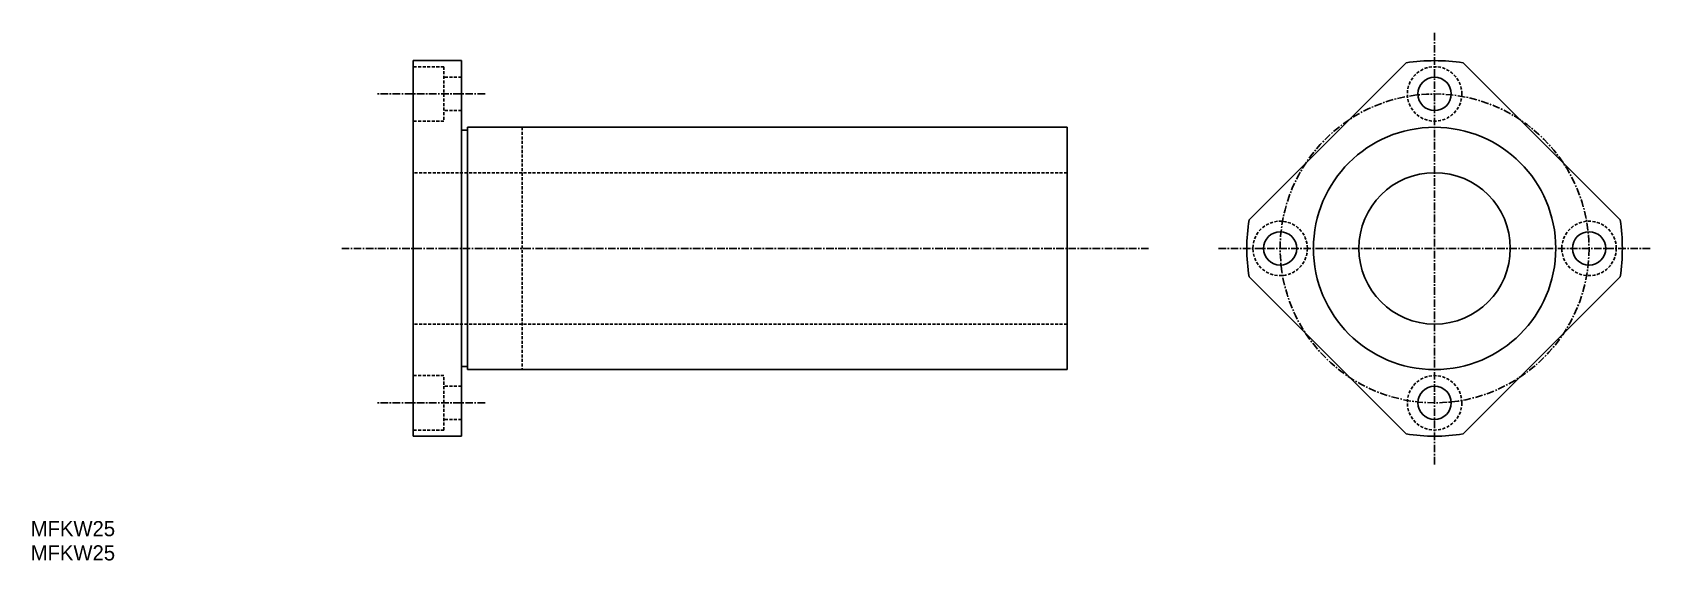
# Model space of a CAD drawing. Extents: x 10 to 277, y 10 to 97.
import ezdxf

# ---------------------------------------------------------------- set-up
doc = ezdxf.new("R2010")
doc.units = 0
doc.linetypes.add('CENTER', pattern=[2, 1.25, -0.25, 0.25, -0.25])
doc.linetypes.add('DASHED', pattern=[0.75, 0.5, -0.25])
doc.layers.get('0').update_dxf_attribs({"linetype": 'CONTINUOUS'})
doc.layers.add('CENTER', color=1, linetype='CENTER')

msp = doc.modelspace()

# ---------------------------------------------------------------- linework, layer by layer
at = {"color": 7, "linetype": 'CONTINUOUS'}
for p, q in [((73.12, 92.52), (73.12, 30.52)), ((81.12, 92.52), (73.12, 92.52)), ((81.12, 92.52), (81.12, 30.52)), ((211.15, 66.24), (237.07, 92.16)), ((272.43, 66.24), (246.5, 92.16)), ((82.12, 81.02), (81.12, 81.02)), ((181.12, 81.52), (82.12, 81.52)), ((82.12, 81.52), (82.12, 41.52)), ((181.12, 81.52), (181.12, 41.52)), ((237.07, 30.88), (211.15, 56.81)), ((246.5, 30.88), (272.43, 56.81)), ((82.12, 42.02), (81.12, 42.02)), ((181.12, 41.52), (82.12, 41.52)), ((81.12, 30.52), (73.12, 30.52))]:
    msp.add_line(p, q, dxfattribs=at)
at = {"color": 3, "linetype": 'DASHED'}
for p, q in [((78.22, 91.52), (73.12, 91.52)), ((78.22, 91.52), (78.22, 82.52)), ((81.12, 89.77), (78.22, 89.77)), ((81.12, 84.27), (78.22, 84.27)), ((78.22, 82.52), (73.12, 82.52)), ((91.12, 81.52), (91.12, 41.52)), ((181.12, 74.02), (73.12, 74.02)), ((181.12, 49.02), (73.12, 49.02)), ((78.22, 40.52), (73.12, 40.52)), ((78.22, 31.52), (78.22, 40.52)), ((81.12, 38.77), (78.22, 38.77)), ((81.12, 33.27), (78.22, 33.27)), ((78.22, 31.52), (73.12, 31.52))]:
    msp.add_line(p, q, dxfattribs=at)
for centre in [(241.79, 87.02), (216.29, 61.52), (267.29, 61.52), (241.79, 36.02)]:
    msp.add_circle(centre, 4.5, dxfattribs=at)
at = {"color": 7, "linetype": 'CONTINUOUS'}
for centre, radius in [((241.79, 87.02), 2.75), ((241.79, 61.52), 20), ((241.79, 61.52), 12.5), ((216.29, 61.52), 2.75), ((267.29, 61.52), 2.75), ((241.79, 36.02), 2.75)]:
    msp.add_circle(centre, radius, dxfattribs=at)
for start, end in [(81.2493, 98.7507), (171.2493, 188.7507), (351.2493, 8.7507), (261.2493, 278.7507)]:
    msp.add_arc((241.79, 61.52), 31, start, end, dxfattribs=at)
at = {"layer": 'CENTER', "color": 1, "linetype": 'CENTER'}
for p, q in [((241.79, 25.85), (241.79, 97.19)), ((85.01, 87.02), (67.24, 87.02)), ((194.58, 61.52), (61.36, 61.52)), ((206.12, 61.52), (277.46, 61.52)), ((85.01, 36.02), (67.24, 36.02))]:
    msp.add_line(p, q, dxfattribs=at)
msp.add_circle((241.79, 61.52), 25.5, dxfattribs=at)

# ---------------------------------------------------------------- texts
at = {"color": 7, "linetype": 'CONTINUOUS'}
for p in [(10, 14), (10, 10)]:
    msp.add_text('MFKW25', height=2.5, dxfattribs=at).set_placement(p)

doc.saveas('drawing.dxf')
